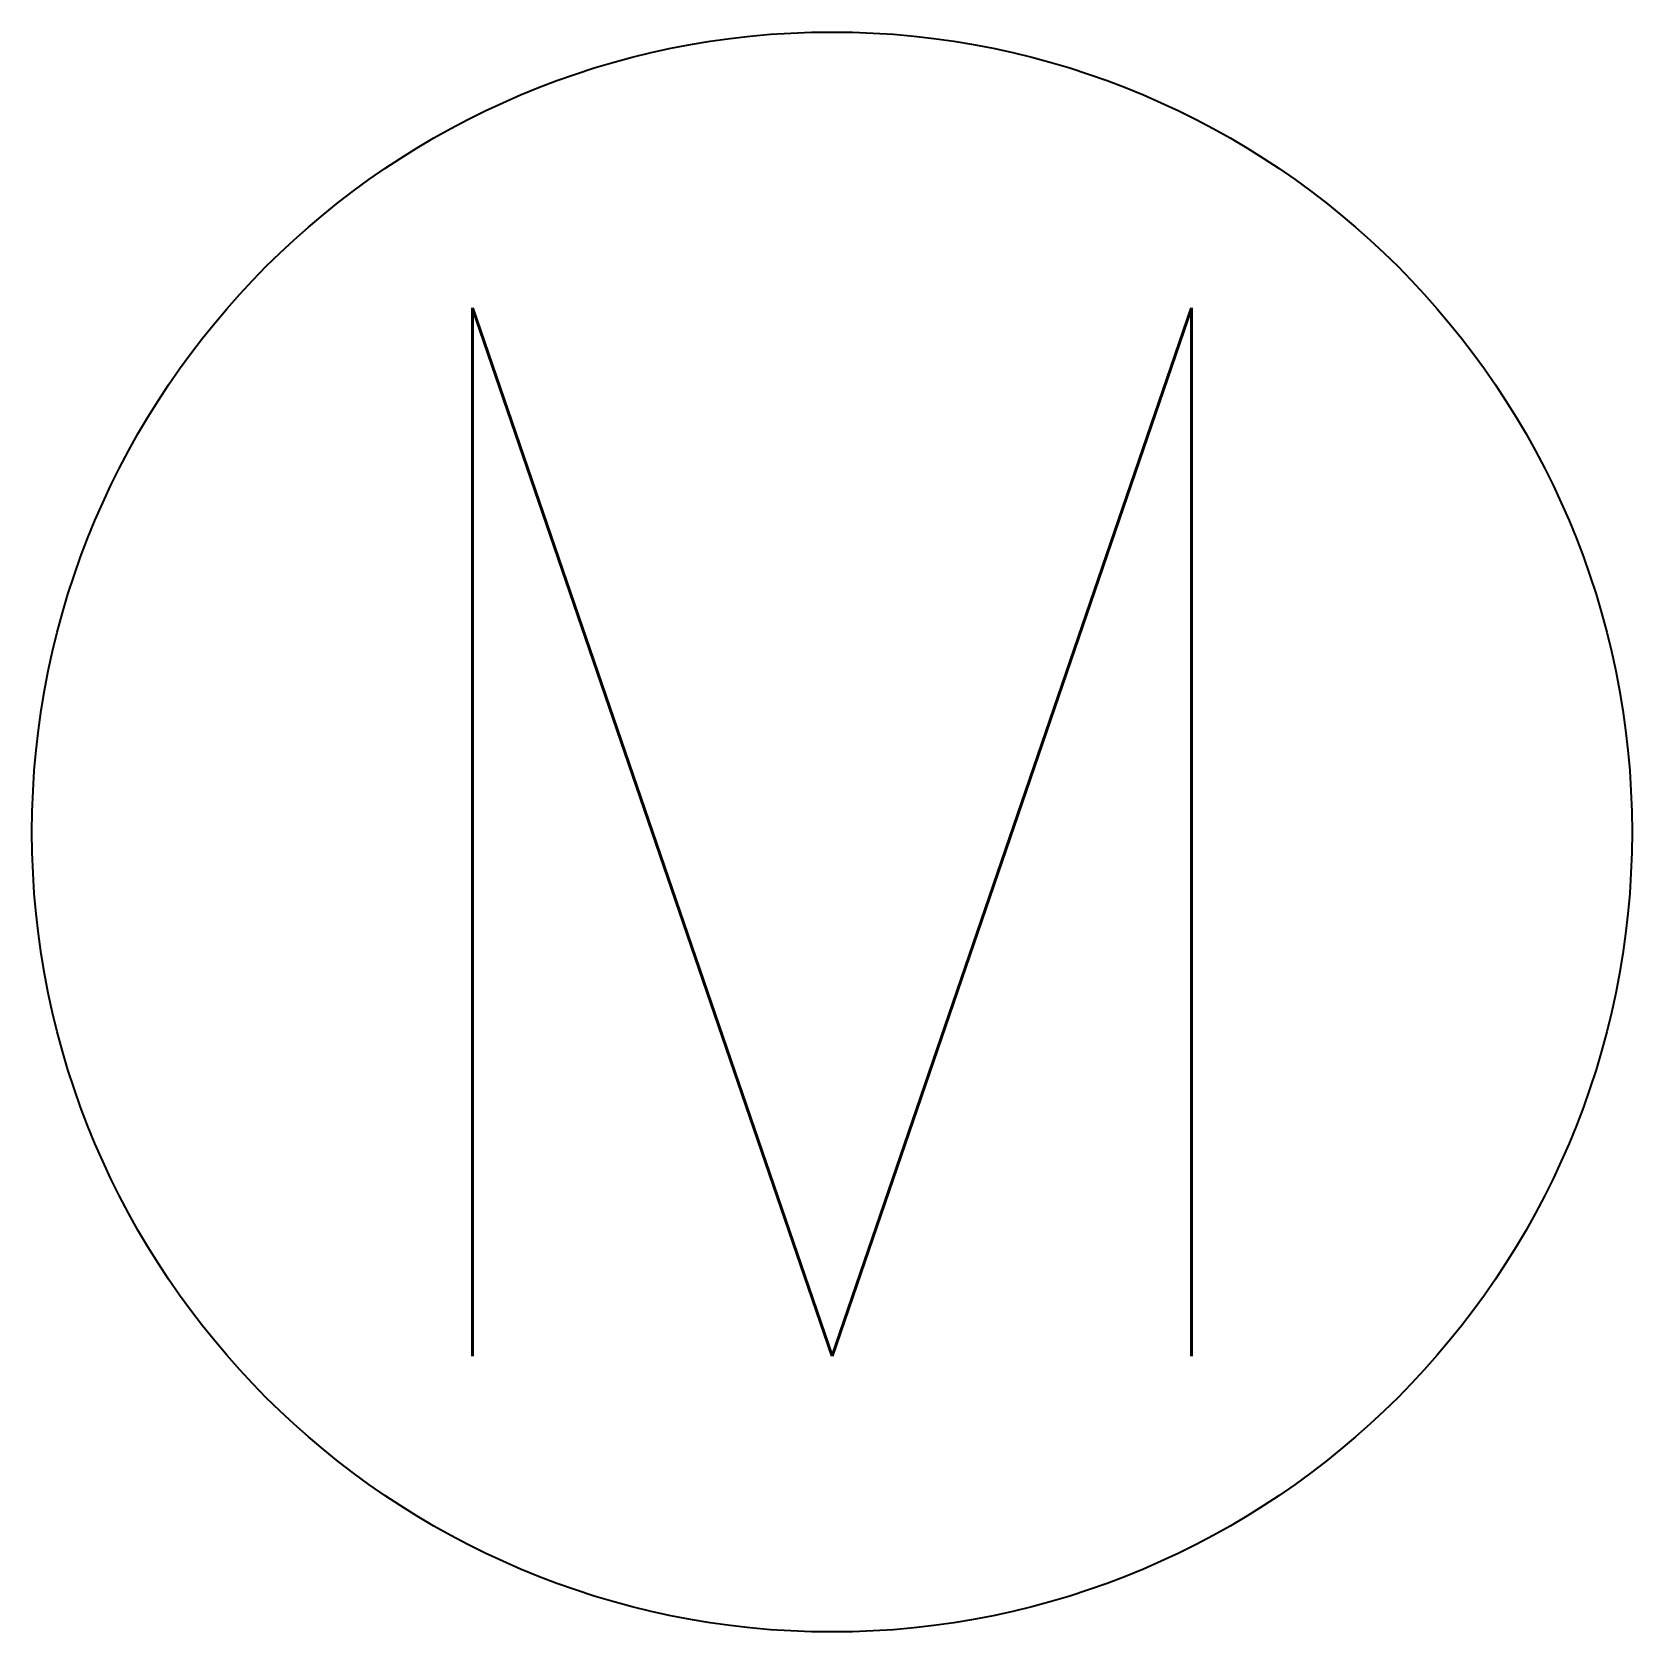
# Model space of a CAD drawing. Extents: x 104.13 to 105.13, y 154.78 to 155.78.
import ezdxf
from ezdxf.enums import TextEntityAlignment as Align

# ---------------------------------------------------------------- set-up
doc = ezdxf.new("R2010")
doc.units = 0
doc.header["$MEASUREMENT"] = 0
doc.layers.add('DIM', color=2, linetype='CONTINUOUS')
doc.styles.get("Standard").update_dxf_attribs({"font": 'romans.shx'})

msp = doc.modelspace()

# ---------------------------------------------------------------- linework, layer by layer
at = {"layer": 'DIM'}
msp.add_circle((104.6332896983727, 155.2834356216893), 0.5, dxfattribs=at)

# ---------------------------------------------------------------- texts
at = {"layer": 'DIM', "color": 2}
msp.add_text('M', height=0.6553439999999999, dxfattribs=at).set_placement((104.6332896983727, 155.2834356216893), align=Align.MIDDLE)

doc.saveas('drawing.dxf')
